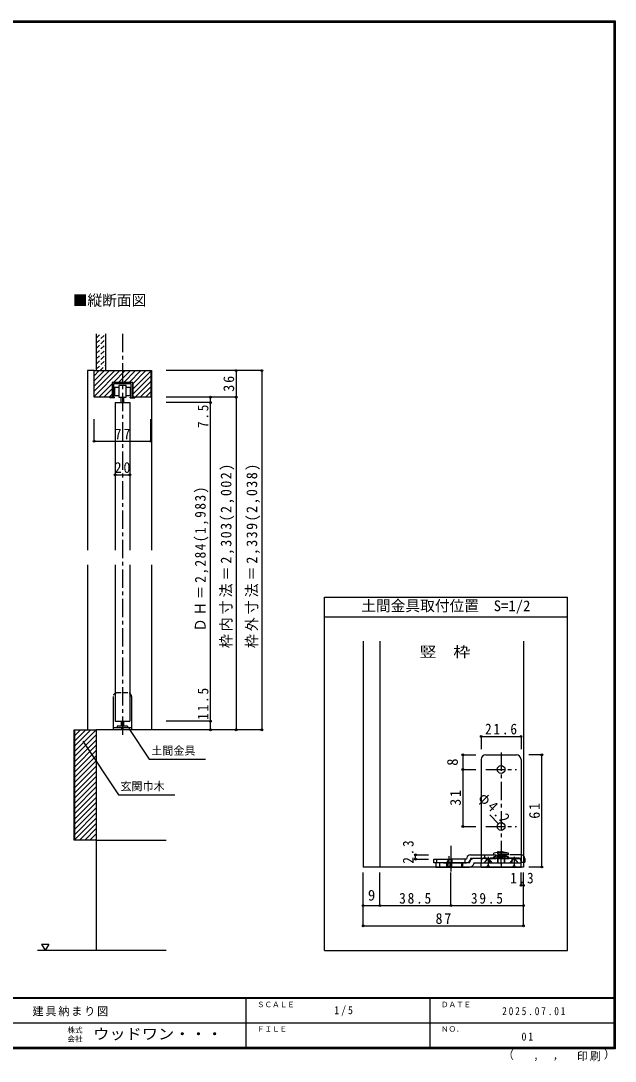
# Model space of a CAD drawing. Units: millimetres, scale not verified, with parts at other scales. Extents: x -973 to 977, y -718 to 696.
# Drawn here: x 169 to 977, y -718 to 696 of the extents above; entities that cross this region are included whole.
import ezdxf
from ezdxf.enums import TextEntityAlignment as Align

# ---------------------------------------------------------------- set-up
doc = ezdxf.new("R2010")
doc.units = ezdxf.units.MM
doc.header["$LTSCALE"] = 5
doc.header["$PDMODE"] = 32
doc.header["$PDSIZE"] = 2.5
for name, pattern in [('CHAIN1', [8, 5, -1, 1, -1]), ('DASHED1', [1.8, 1.2, -0.6]), ('DASHED3', [4, 3, -1])]:
    doc.linetypes.add(name, pattern=pattern)
for name, color, linetype in [('0-1_通り芯', 4, 'CHAIN1'), ('0-3_仕上げ', 2, 'Continuous'), ('0-4_枠', 3, 'Continuous'), ('0-6_扉', 6, 'Continuous'), ('0-7_金物', 7, 'Continuous'), ('0-A_文字', 7, 'Continuous'), ('0-B_寸法', 7, 'Continuous'), ('0-C_ハッチ', 4, 'Continuous'), ('1-1_通り芯', 4, 'CHAIN1'), ('1-4_枠', 3, 'Continuous'), ('1-7_金物', 7, 'Continuous'), ('1-A_文字', 7, 'Continuous'), ('1-B_寸法', 4, 'Continuous'), ('F-0_補助線', 7, 'Continuous'), ('F-1_枠', 6, 'Continuous'), ('F-A_文字', 7, 'Continuous')]:
    doc.layers.add(name, color=color, linetype=linetype)
doc.styles.add('ＭＳ ゴシック', font='')
doc.styles.get('ＭＳ ゴシック').set_extended_font_data('MS Gothic')

msp = doc.modelspace()

# ---------------------------------------------------------------- linework, layer by layer
at = {"layer": '0-1_通り芯'}
msp.add_line((307.139, 270.5), (307.139, -279.5), dxfattribs=at)
at = {"layer": '0-3_仕上げ'}
for p, q in [((271.639, 270.5), (271.639, 220.5)), ((284.139, 270.5), (284.139, 220.5)), ((271.639, 220.5), (284.139, 220.5))]:
    msp.add_line(p, q, dxfattribs=at)
at = {"layer": '0-3_仕上げ', "color": 7}
for p, q in [((366.639, -267.5), (271.639, -267.5)), ((271.639, -267.5), (271.639, -567.5)), ((271.639, -417.5), (366.639, -417.5)), ((366.639, -567.5), (191.639, -567.5))]:
    msp.add_line(p, q, dxfattribs=at)
at = {"layer": '0-4_枠', "color": 4}
for p, q in [((259.639, 220.5), (259.639, -23.5)), ((268.639, 220.5), (259.639, 220.5)), ((345.639, 220.5), (346.639, 220.5)), ((346.639, 220.5), (346.639, -23.5)), ((259.639, -43.5), (259.639, -267.5)), ((346.639, -43.5), (346.639, -267.5))]:
    msp.add_line(p, q, dxfattribs=at)
at = {"layer": '0-4_枠'}
for p, q in [((268.639, 184.5), (268.639, 220.5)), ((268.639, 220.5), (345.639, 220.5)), ((345.639, 220.5), (345.639, 184.5)), ((293.139, 204.5), (293.139, 184.5)), ((321.139, 204.5), (293.139, 204.5)), ((321.139, 204.5), (321.139, 184.5)), ((293.139, 184.5), (268.639, 184.5)), ((345.639, 184.5), (321.139, 184.5)), ((241.639, -417.5), (241.639, -267.5)), ((241.639, -267.5), (271.639, -267.5)), ((242.139, -268), (242.139, -417.5)), ((271.639, -268), (242.139, -268)), ((271.639, -267.5), (271.639, -417.5)), ((271.639, -417.5), (241.639, -417.5))]:
    msp.add_line(p, q, dxfattribs=at)
at = {"layer": '0-6_扉'}
for p, q in [((297.139, 177), (297.139, -23.5)), ((297.139, 177), (317.139, 177)), ((317.139, 177), (317.139, -23.5)), ((297.139, -43.5), (297.139, -256)), ((317.139, -43.5), (317.139, -256)), ((297.139, -256), (317.139, -256))]:
    msp.add_line(p, q, dxfattribs=at)
at = {"layer": '0-7_金物'}
for p, q in [((293.139, 204.5), (293.139, 184.5)), ((321.139, 204.5), (293.139, 204.5)), ((302.139, 200.5), (302.139, 184.5)), ((312.139, 200.5), (302.139, 200.5)), ((312.139, 184.5), (312.139, 200.5)), ((321.139, 184.5), (321.139, 204.5)), ((290.139, 184.5), (290.139, 183.5)), ((293.139, 184.5), (290.139, 184.5)), ((295.139, 184.5), (296.307, 184.5)), ((296.169, 186.702), (302.139, 186.702)), ((296.307, 183.5), (296.307, 184.5)), ((302.139, 184.5), (312.139, 184.5)), ((309.139, 177), (309.139, 184.5)), ((318.169, 197.702), (312.139, 197.702)), ((312.139, 186.702), (318.169, 186.702)), ((317.842, 184.5), (319.139, 184.5)), ((317.842, 183.5), (317.842, 184.5)), ((318.169, 186.702), (318.169, 197.702)), ((321.139, 184.5), (324.139, 184.5)), ((324.139, 184.5), (324.139, 183.5)), ((296.307, 183.5), (290.139, 183.5)), ((317.842, 183.5), (324.139, 183.5)), ((294.639, -222.5), (294.639, -267.5)), ((319.639, -222.5), (319.639, -267.5)), ((319.639, -265.07), (294.639, -265.07)), ((300.139, -262.77), (300.139, -265.07)), ((314.139, -262.77), (300.139, -262.77)), ((305.639, -256), (305.639, -262.77)), ((305.639, -265.07), (305.639, -265.5)), ((305.639, -265.5), (308.639, -265.5)), ((308.639, -265.07), (308.639, -265.5)), ((314.139, -262.77), (314.139, -265.07))]:
    msp.add_line(p, q, dxfattribs=at)
at = {"layer": '0-7_金物', "linetype": 'DASHED1'}
msp.add_line((314.639, -217.5), (300.139, -217.5), dxfattribs=at)
at = {"layer": '0-7_金物'}
for points in [[(319.139, 184.5), (319.139, 202.5), (295.139, 202.5), (295.139, 184.5)], [(302.139, 197.702), (296.169, 197.702), (296.169, 186.702)], [(305.139, 184.5), (305.139, 177), (309.139, 177)], [(305.639, -256), (308.639, -256), (308.639, -262.77)]]:
    msp.add_lwpolyline(points, dxfattribs=at)
at = {"layer": '0-7_金物', "linetype": 'DASHED1'}
for centre, start, end in [((299.639, -222.5), 90, 180), ((314.639, -222.5), 0, 90)]:
    msp.add_arc(centre, 5, start, end, dxfattribs=at)
at = {"layer": '0-A_文字', "color": 3}
for p, q in [((581.639, -567.5), (581.639, -87.5)), ((581.639, -87.5), (911.639, -87.5)), ((911.639, -567.5), (911.639, -87.5)), ((581.639, -114.026), (911.639, -114.026)), ((581.639, -567.5), (911.639, -567.5))]:
    msp.add_line(p, q, dxfattribs=at)
at = {"layer": '0-A_文字'}
for p, q in [((315.783, -265.792), (343.549, -307.441)), ((343.549, -307.441), (420.213, -307.441)), ((197.204, -558.686), (207.204, -558.686)), ((197.204, -558.686), (202.204, -567.347)), ((207.204, -558.686), (202.204, -567.347))]:
    msp.add_line(p, q, dxfattribs=at)
msp.add_lwpolyline([(253.166, -283.183), (301.609, -355.848), (378.273, -355.848)], dxfattribs=at)
at = {"layer": '0-B_寸法', "color": 4}
for p, q in [((496.639, 220.5), (366.639, 220.5)), ((461.639, 220.5), (461.639, 184.5)), ((496.639, 220.5), (496.639, -267.5)), ((461.639, 184.5), (366.639, 184.5)), ((426.639, 177), (426.639, 184.5)), ((461.639, 184.5), (461.639, -267.5)), ((426.639, 177), (366.639, 177)), ((426.639, -256), (426.639, 177)), ((268.639, 124.5), (268.639, 154.5)), ((345.613, 124.5), (345.613, 154.5)), ((268.639, 124.5), (345.613, 124.5)), ((297.139, 78.845), (317.139, 78.845)), ((426.639, -256), (366.639, -256)), ((496.639, -267.5), (366.639, -267.5)), ((426.639, -267.5), (426.639, -256))]:
    msp.add_line(p, q, dxfattribs=at)
at = {"layer": '0-B_寸法'}
for p in [(461.639, 220.5), (496.639, 220.5), (426.639, 184.5), (461.639, 184.5), (426.639, 177), (268.639, 124.5), (345.613, 124.5), (297.139, 78.845), (317.139, 78.845), (426.639, -256), (426.639, -267.5), (461.639, -267.5), (496.639, -267.5)]:
    msp.add_point(p, dxfattribs=at)
at = {"layer": '0-C_ハッチ', "linetype": 'DASHED1'}
for p, q in [((271.639, 264.78), (277.36, 270.5)), ((271.639, 257.709), (284.139, 270.209)), ((271.639, 250.637), (284.139, 263.137)), ((271.639, 243.566), (284.139, 256.066)), ((271.639, 236.495), (284.139, 248.995)), ((271.639, 229.424), (284.139, 241.924)), ((271.639, 222.353), (284.139, 234.853)), ((276.857, 220.5), (284.139, 227.782)), ((283.928, 220.5), (284.139, 220.711))]:
    msp.add_line(p, q, dxfattribs=at)
at = {"layer": '0-C_ハッチ'}
for p, q in [((268.639, 213.592), (275.547, 220.5)), ((268.639, 206.521), (282.618, 220.5)), ((268.639, 199.45), (289.689, 220.5)), ((268.639, 192.379), (296.76, 220.5)), ((268.639, 185.308), (303.832, 220.5)), ((294.903, 204.5), (310.903, 220.5)), ((301.974, 204.5), (317.974, 220.5)), ((309.045, 204.5), (325.045, 220.5)), ((316.116, 204.5), (332.116, 220.5)), ((321.139, 202.452), (339.187, 220.5)), ((321.139, 195.381), (345.639, 219.881)), ((321.139, 188.31), (345.639, 212.81)), ((274.903, 184.5), (293.139, 202.737)), ((324.4, 184.5), (345.639, 205.739)), ((331.471, 184.5), (345.639, 198.668)), ((281.974, 184.5), (293.139, 195.666)), ((289.045, 184.5), (293.139, 188.595)), ((338.542, 184.5), (345.639, 191.597)), ((345.613, 184.5), (345.639, 184.526)), ((242.139, -268.636), (242.776, -268)), ((242.139, -275.708), (249.847, -268)), ((242.139, -282.779), (256.918, -268)), ((242.139, -289.85), (263.989, -268)), ((242.139, -296.921), (271.06, -268)), ((242.139, -303.992), (271.639, -274.492)), ((242.139, -311.063), (271.639, -281.563)), ((242.139, -318.134), (271.639, -288.634)), ((242.139, -325.205), (271.639, -295.705)), ((242.139, -332.276), (271.639, -302.776)), ((242.139, -339.347), (271.639, -309.847)), ((242.139, -346.418), (271.639, -316.918)), ((242.139, -353.489), (271.639, -323.989)), ((242.139, -360.56), (271.639, -331.06)), ((242.139, -367.632), (271.639, -338.132)), ((242.139, -374.703), (271.639, -345.203)), ((242.139, -381.774), (271.639, -352.274)), ((242.139, -388.845), (271.639, -359.345)), ((242.139, -395.916), (271.639, -366.416)), ((242.139, -402.987), (271.639, -373.487)), ((242.139, -410.058), (271.639, -380.558)), ((242.139, -417.129), (271.639, -387.629)), ((248.839, -417.5), (271.639, -394.7)), ((255.911, -417.5), (271.639, -401.771)), ((262.982, -417.5), (271.639, -408.842)), ((270.053, -417.5), (271.639, -415.913))]:
    msp.add_line(p, q, dxfattribs=at)
at = {"layer": '1-1_通り芯'}
for p, q in [((821.685, -298.257), (821.685, -455.918)), ((800.935, -321.471), (842.435, -321.471)), ((800.935, -398.971), (842.435, -398.971)), ((753.185, -425.062), (753.185, -463.035))]:
    msp.add_line(p, q, dxfattribs=at)
at = {"layer": '1-4_枠'}
for p, q in [((634.435, -147.278), (634.435, -453.971)), ((656.935, -147.278), (656.935, -453.971)), ((851.935, -147.278), (851.935, -453.971)), ((851.935, -453.971), (634.435, -453.971))]:
    msp.add_line(p, q, dxfattribs=at)
at = {"layer": '1-7_金物'}
for p, q in [((794.685, -307.721), (794.685, -447.971)), ((800.935, -301.471), (842.435, -301.471)), ((848.685, -307.721), (848.685, -447.971)), ((817.685, -447.471), (817.685, -432.471)), ((820.608, -434.095), (820.469, -433.506)), ((822.902, -433.506), (822.762, -434.095)), ((730.435, -448.221), (730.435, -443.221)), ((730.435, -443.221), (743.435, -443.221)), ((743.435, -448.221), (730.435, -448.221)), ((733.685, -443.221), (733.685, -448.221)), ((738.435, -453.971), (738.435, -448.221)), ((743.435, -443.221), (752.935, -443.221)), ((748.06, -453.971), (748.06, -448.221)), ((750.676, -439.25), (750.676, -452.975)), ((774.655, -443.221), (752.935, -443.221)), ((754.56, -453.971), (754.56, -448.221)), ((754.935, -448.221), (754.935, -443.221)), ((768.435, -453.971), (768.435, -448.221)), ((769.685, -453.971), (769.685, -448.221)), ((772.685, -448.221), (772.685, -443.221)), ((775.049, -441.409), (774.655, -443.221)), ((778.801, -448.221), (779.066, -447)), ((778.801, -448.221), (778.801, -448.221)), ((779.935, -442.471), (779.541, -444.283)), ((780.817, -442.471), (779.935, -442.471)), ((792.063, -442.471), (780.817, -442.471)), ((784.685, -448.221), (784.42, -449.443)), ((794.685, -442.471), (784.685, -442.471)), ((794.685, -442.471), (792.775, -442.471)), ((794.685, -453.971), (794.685, -448.221)), ((804.185, -440.206), (804.185, -452.206)), ((821.685, -450.138), (821.685, -439.55)), ((839.185, -451.176), (836.949, -453.971)), ((839.185, -440.206), (839.185, -452.206)), ((841.422, -453.971), (839.185, -451.176)), ((848.685, -453.971), (848.685, -448.221)), ((853.935, -442.471), (853.935, -447.221)), ((794.685, -453.971), (836.949, -453.971)), ((836.949, -453.971), (841.422, -453.971)), ((841.422, -453.971), (848.685, -453.971))]:
    msp.add_line(p, q, dxfattribs=at)
at = {"layer": '1-7_金物', "linetype": 'DASHED3'}
for p, q in [((799.31, -437.471), (800.04, -437.471)), ((800.04, -437.471), (817.685, -437.471)), ((811.56, -437.471), (811.888, -435.367)), ((831.81, -437.471), (811.56, -437.471)), ((831.482, -435.367), (811.888, -435.367)), ((816.56, -442.471), (816.56, -437.471)), ((822.762, -434.095), (820.608, -434.095)), ((821.685, -443.468), (821.685, -435.943)), ((826.81, -442.471), (826.81, -437.471)), ((831.81, -437.471), (831.482, -435.367)), ((794.685, -447.971), (794.685, -448.221)), ((794.685, -448.221), (798.06, -448.221)), ((821.685, -441.971), (798.435, -441.971)), ((799.185, -448.221), (803.209, -443.191)), ((805.161, -443.191), (809.185, -448.221)), ((806.56, -448.221), (806.56, -442.471)), ((811.56, -442.471), (811.888, -440.367)), ((831.482, -440.367), (811.888, -440.367)), ((816.685, -442.471), (816.685, -448.221)), ((817.633, -448.221), (817.633, -442.471)), ((844.935, -441.971), (821.685, -441.971)), ((821.685, -448.221), (848.685, -448.221)), ((825.738, -442.471), (825.738, -448.221)), ((826.685, -442.471), (825.738, -442.471)), ((825.738, -448.221), (826.685, -448.221)), ((826.685, -448.221), (826.685, -442.471)), ((837.682, -442.471), (826.685, -442.471)), ((831.81, -442.471), (831.482, -440.367)), ((834.185, -448.221), (838.209, -443.191)), ((836.81, -448.221), (836.81, -442.471)), ((848.685, -442.471), (837.682, -442.471)), ((840.161, -443.191), (844.185, -448.221)), ((848.685, -442.471), (848.935, -442.471)), ((848.685, -447.971), (848.685, -448.221))]:
    msp.add_line(p, q, dxfattribs=at)
at = {"layer": '1-7_金物'}
for points in [[(779.935, -437.471), (782.567, -437.471), (794.685, -437.471)], [(778.801, -448.221), (732.81, -448.221), (732.81, -453.971), (769.685, -453.971), (778.801, -453.971)], [(743.435, -448.221), (748.185, -448.221), (753.185, -448.221), (774.655, -448.221)], [(748.185, -448.221), (748.185, -453.221), (753.185, -453.221), (753.185, -448.221)], [(784.685, -448.221), (784.685, -448.221), (784.685, -448.221), (794.685, -448.221)], [(848.935, -442.471), (848.935, -447.221), (853.935, -447.221)]]:
    msp.add_lwpolyline(points, dxfattribs=at)
at = {"layer": '1-7_金物', "linetype": 'DASHED3'}
for points in [[(794.685, -437.471), (799.31, -437.471), (799.31, -442.471), (794.685, -442.471)], [(848.935, -437.471), (848.685, -437.471), (817.685, -437.471)], [(825.738, -442.471), (804.912, -442.471), (803.867, -442.471), (794.685, -442.471)], [(798.06, -448.221), (806.742, -448.221), (825.738, -448.221)], [(800.04, -442.471), (800.685, -442.471), (799.31, -442.471)], [(800.04, -442.471), (817.685, -442.471), (848.685, -442.471)], [(822.902, -438.506), (822.762, -439.095), (820.608, -439.095), (820.469, -438.506)], [(826.685, -448.221), (836.685, -448.221), (848.685, -448.221)], [(848.685, -448.221), (848.685, -442.471), (848.685, -442.471)]]:
    msp.add_lwpolyline(points, dxfattribs=at)
at = {"layer": '1-7_金物'}
msp.add_lwpolyline([(806.422, -453.971), (804.185, -451.176), (801.949, -453.971)], close=True, dxfattribs=at)
for centre in [(821.685, -321.471), (821.685, -398.971)]:
    msp.add_circle(centre, 5.25, dxfattribs=at)
for centre, radius, start, end in [((800.935, -307.721), 6.25, 90, 180), ((842.435, -307.721), 6.25, 0, 90), ((779.935, -442.471), 5, 90, 167.73522), ((821.185, -457.518), 24.023, 91.7088, 112.76769), ((822.185, -457.518), 24.023, 67.23231, 88.2912), ((848.935, -442.471), 5, 0, 90), ((753.06, -448.096), 4.877, 91.46881, 181.46881), ((774.655, -443.221), 5, 270, 347.73522), ((778.801, -448.221), 5.75, 270, 347.73523), ((784.685, -448.221), 5.75, 90, 167.73523)]:
    msp.add_arc(centre, radius, start, end, dxfattribs=at)
at = {"layer": '1-7_金物', "linetype": 'DASHED3'}
for centre, radius, start, end in [((798.435, -445.721), 3.75, 90, 180), ((804.185, -443.972), 1.25, 38.65984, 141.34022), ((821.185, -462.518), 24.023, 91.7088, 112.76769), ((822.185, -462.518), 24.023, 67.23231, 88.2912), ((839.185, -443.972), 1.25, 38.65984, 141.34022), ((844.935, -445.721), 3.75, 0, 90)]:
    msp.add_arc(centre, radius, start, end, dxfattribs=at)
at = {"layer": '1-B_寸法'}
for p, q in [((794.685, -276.471), (848.685, -276.471)), ((794.685, -276.471), (794.685, -293.971)), ((848.685, -276.471), (848.685, -293.971)), ((769.685, -301.471), (769.685, -321.471)), ((769.685, -301.471), (787.185, -301.471)), ((876.935, -301.471), (859.435, -301.471)), ((876.935, -453.971), (876.935, -301.471)), ((769.685, -321.471), (787.185, -321.471)), ((769.685, -321.471), (769.685, -398.971)), ((818.116, -395.12), (806.253, -383.257)), ((769.685, -398.971), (787.185, -398.971)), ((705.435, -443.221), (705.435, -437.471)), ((705.435, -437.471), (722.935, -437.471)), ((705.435, -443.221), (722.935, -443.221)), ((634.435, -506.471), (634.435, -461.471)), ((634.435, -533.971), (634.435, -461.471)), ((656.935, -506.471), (656.935, -461.471)), ((753.185, -506.471), (753.185, -461.471)), ((848.685, -478.971), (848.685, -461.471)), ((851.935, -453.971), (848.752, -453.971)), ((851.935, -478.971), (851.935, -461.471)), ((876.935, -453.971), (859.435, -453.971)), ((851.935, -478.971), (848.685, -478.971)), ((851.935, -506.471), (851.935, -478.971)), ((851.935, -533.971), (851.935, -478.971)), ((634.435, -506.471), (656.935, -506.471)), ((656.935, -506.471), (753.185, -506.471)), ((753.185, -506.471), (851.935, -506.471)), ((634.435, -533.971), (851.935, -533.971))]:
    msp.add_line(p, q, dxfattribs=at)
at = {"layer": '1-B_寸法', "color": 7}
for p in [(794.685, -276.471), (848.685, -276.471), (769.685, -301.471), (876.935, -301.471), (769.685, -321.471), (769.685, -398.971), (705.435, -437.471), (705.435, -443.221), (876.935, -453.971), (848.685, -478.971), (851.935, -478.971), (634.435, -506.471), (656.935, -506.471), (753.185, -506.471), (851.935, -506.471), (634.435, -533.971), (851.935, -533.971)]:
    msp.add_point(p, dxfattribs=at)
at = {"layer": 'F-1_枠'}
for p, q in [((-973.347, 695.833), (976.653, 695.833)), ((-973.347, 695), (976.653, 695)), ((-973.347, 694.167), (976.653, 694.167)), ((974.986, 695.833), (974.986, -700.833)), ((975.82, 695.833), (975.82, -700.833)), ((976.653, 695.833), (976.653, -700.833)), ((976.653, -631.667), (-973.347, -631.667)), ((976.653, -632.5), (-973.347, -632.5)), ((474.986, -632.5), (474.986, -699.167)), ((724.986, -632.5), (724.986, -699.167)), ((1.653, -665.833), (974.986, -665.834)), ((976.653, -699.167), (-973.347, -699.167)), ((976.653, -700), (-973.347, -700)), ((976.653, -700.833), (-973.347, -700.833))]:
    msp.add_line(p, q, dxfattribs=at)

# ---------------------------------------------------------------- texts
at = {"layer": '0-A_文字', "style": 'ＭＳ ゴシック'}
for s, height, p in [('■縦断面図', 14.66, (239.639, 304.359)), ('土間金具取付位置\u3000S=1/2', 14.66, (631.639, -110.763)), ('土間金具', 11, (346.407, -304.685)), ('玄関巾木', 11, (304.467, -353.092))]:
    msp.add_text(s, height=height, dxfattribs=at).set_placement(p, align=Align.BOTTOM_LEFT)
at = {"layer": '0-B_寸法', "char_height": 14.66, "attachment_point": 7, "rotation": 90, "style": 'ＭＳ ゴシック'}
for s, insert in [('\\T1.27;\\W0.95;36', (459.139, 191.875)), ('\\T1.27;\\W0.9;7.5', (424.139, 142.5)), ('\\T1.21;\\W0.95;枠内寸法＝2,303(2,002)', (459.139, -156.625)), ('\\T1.21;\\W0.95;枠外寸法＝2,339(2,038)', (494.139, -156.625)), ('\\T1.23;\\W0.9;ＤＨ＝2,284(1,983)', (424.139, -134.125)), ('\\T1.28;\\W0.9;11.5', (424.139, -254))]:
    msp.add_mtext(s, dxfattribs=dict(at, insert=insert))
at = {"layer": '0-B_寸法', "char_height": 14.66, "attachment_point": 7, "style": 'ＭＳ ゴシック'}
for s, insert in [('\\T1.27;\\W0.95;77', (296.501, 127)), ('\\T1.27;\\W0.95;20', (296.514, 81.345))]:
    msp.add_mtext(s, dxfattribs=dict(at, insert=insert))
at = {"layer": '1-A_文字', "style": 'ＭＳ ゴシック', "width": 1.15}
msp.add_text('竪\u3000枠', height=14.66, dxfattribs=at).set_placement((710.685, -173.4), align=Align.BOTTOM_LEFT)
at = {"layer": '1-B_寸法', "color": 7, "style": 'ＭＳ ゴシック'}
msp.add_text('8', height=14.66, rotation=90, dxfattribs=at).set_placement((767.185, -316.471), align=Align.BOTTOM_LEFT)
msp.add_text('9', height=14.66, dxfattribs=at).set_placement((640.685, -503.971), align=Align.BOTTOM_LEFT)
at = {"layer": '1-B_寸法', "color": 7, "char_height": 14.66, "attachment_point": 7, "style": 'ＭＳ ゴシック'}
for s, insert in [('\\T1.28;\\W0.9;21.6', (799.81, -273.971)), ('\\T1.27;\\W0.9;1.3', (834.06, -476.471)), ('\\T1.28;\\W0.9;38.5', (683.185, -503.971)), ('\\T1.28;\\W0.9;39.5', (780.685, -503.971)), ('\\T1.27;\\W0.95;87', (732.56, -531.471))]:
    msp.add_mtext(s, dxfattribs=dict(at, insert=insert))
for s, insert, rotation in [('\\T1.27;\\W0.95;31', (767.185, -370.846), 90), ('\\T1.21;\\W0.95;φ4.2', (786.807, -363.811), 315), ('\\T1.27;\\W0.95;61', (874.435, -388.346), 90), ('\\T1.27;\\W0.9;2.3', (702.935, -449.534), 90)]:
    msp.add_mtext(s, dxfattribs=dict(at, insert=insert, rotation=rotation))
at = {"layer": 'F-0_補助線', "insert": (185.035, -656.798), "char_height": 11, "attachment_point": 7, "style": 'ＭＳ ゴシック'}
msp.add_mtext('\\T1.17;建具納まり図', dxfattribs=at)
at = {"layer": 'F-A_文字', "style": 'ＭＳ ゴシック'}
for s, height, p in [('ＳＣＡＬＥ', 7.331, (489.986, -646.667)), ('ＤＡＴＥ', 7.331, (739.986, -646.667)), ('株式', 7.331, (232.486, -681.5)), ('ＦＩＬＥ', 7.331, (489.986, -680)), ('ＮＯ．', 7.331, (739.986, -680.001)), ('会社', 7.331, (232.486, -693.5)), ('（', 11, (823.992, -718.052)), ('）', 11, (961.387, -717.355)), (',', 11, (865.199, -718.052)), (',', 11, (891.686, -717.588))]:
    msp.add_text(s, height=height, dxfattribs=at).set_placement(p, align=Align.BOTTOM_LEFT)
at = {"layer": 'F-A_文字', "style": 'ＭＳ ゴシック', "width": 1.1}
msp.add_text('ウッドワン・・・', height=14.66, dxfattribs=at).set_placement((267.486, -692.5), align=Align.BOTTOM_LEFT)
at = {"layer": 'F-A_文字', "char_height": 11, "attachment_point": 7, "style": 'ＭＳ ゴシック'}
for s, insert in [('\\T1.38;\\W0.9;1/5', (594.986, -656.667)), ('\\T1.39;\\W0.85;2025.07.01', (823.111, -655.417)), ('\\T1.36;\\W0.9;01', (849.361, -690.001)), ('\\T1.17;印刷', (924.678, -717.82))]:
    msp.add_mtext(s, dxfattribs=dict(at, insert=insert))

doc.saveas('drawing.dxf')
